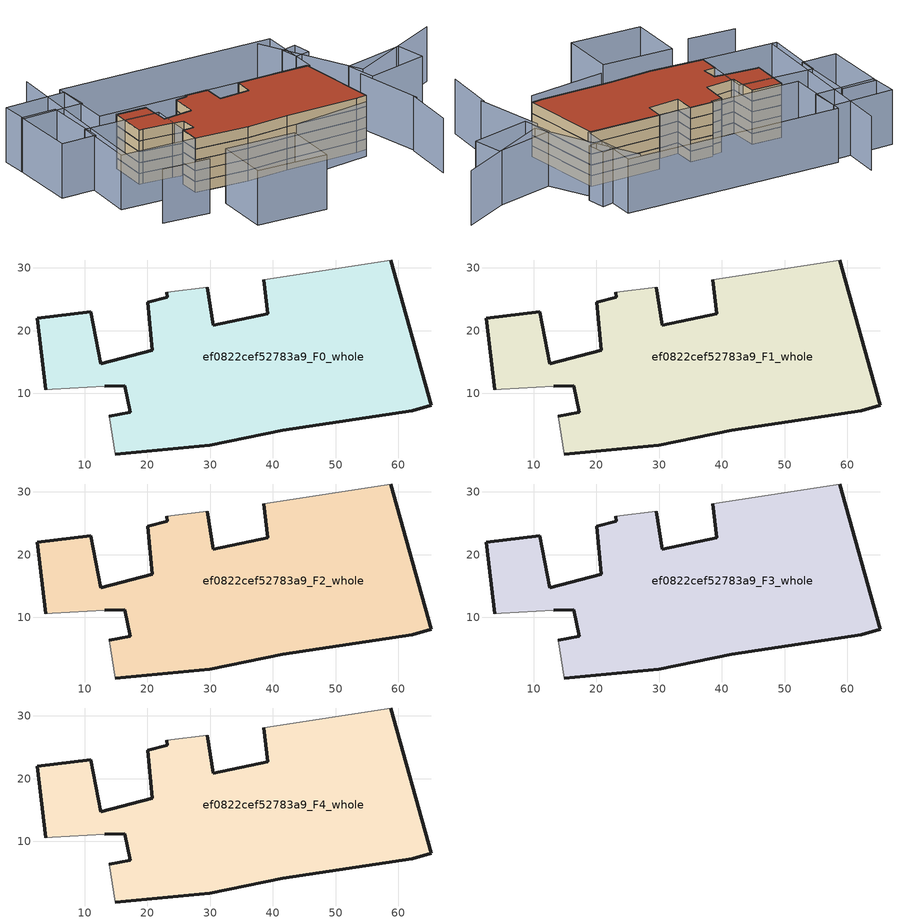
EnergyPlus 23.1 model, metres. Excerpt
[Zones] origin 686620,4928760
ef0822cef52783a9_F0_whole
 floor ground (EU_floor_Construction): 62.19,7.25 65.22,8.09 58.8,31.26 38.54,28.08 39.17,22.72 30.49,20.9 29.56,26.94 23.11,26.13 23.22,25.32 20.05,24.52 20.8,16.86 12.55,14.76 11.03,22.99 2.49,22 3.83,10.56 4.86,10.68 13.21,11.14 16.41,11.24 17.25,7 13.96,6.35 14.89,0.35 29.99,1.72 41.61,4.1 z0
 wall outside (EU_wall_Construction): 58.8,31.26 65.22,8.09 62.19,7.25 41.61,4.1 29.99,1.72 14.89,0.35 / 13.96,6.35 17.25,7 16.41,11.24 13.21,11.14 / 3.83,10.56 2.49,22 11.03,22.99 12.55,14.76 20.8,16.86 20.05,24.52 23.22,25.32 23.11,26.13 / 29.56,26.94 30.49,20.9 39.17,22.72 38.54,28.08 z0:3
 wall adiabatic (EU_wall_Construction): 38.54,28.08 58.8,31.26 / 14.89,0.35 13.96,6.35 / 13.21,11.14 4.86,10.68 3.83,10.56 / 23.11,26.13 29.56,26.94 z0:3
ef0822cef52783a9_F1_whole
 floor to ef0822cef52783a9_F0_whole (EU_floor_Construction): 62.19,7.25 65.22,8.09 58.8,31.26 38.54,28.08 39.17,22.72 30.49,20.9 29.56,26.94 23.11,26.13 23.22,25.32 20.05,24.52 20.8,16.86 12.55,14.76 11.03,22.99 2.49,22 3.83,10.56 4.86,10.68 13.21,11.14 16.41,11.24 17.25,7 13.96,6.35 14.89,0.35 29.99,1.72 41.61,4.1 z3
 wall outside (EU_wall_Construction): 58.8,31.26 65.22,8.09 62.19,7.25 41.61,4.1 29.99,1.72 14.89,0.35 / 13.96,6.35 17.25,7 16.41,11.24 13.21,11.14 / 3.83,10.56 2.49,22 11.03,22.99 12.55,14.76 20.8,16.86 20.05,24.52 23.22,25.32 23.11,26.13 / 29.56,26.94 30.49,20.9 39.17,22.72 38.54,28.08 z3:6
 wall adiabatic (EU_wall_Construction): 38.54,28.08 58.8,31.26 / 14.89,0.35 13.96,6.35 / 13.21,11.14 4.86,10.68 3.83,10.56 / 23.11,26.13 29.56,26.94 z3:6
ef0822cef52783a9_F2_whole
 floor to ef0822cef52783a9_F1_whole (EU_floor_Construction): 62.19,7.25 65.22,8.09 58.8,31.26 38.54,28.08 39.17,22.72 30.49,20.9 29.56,26.94 23.11,26.13 23.22,25.32 20.05,24.52 20.8,16.86 12.55,14.76 11.03,22.99 2.49,22 3.83,10.56 4.86,10.68 13.21,11.14 16.41,11.24 17.25,7 13.96,6.35 14.89,0.35 29.99,1.72 41.61,4.1 z6
 wall outside (EU_wall_Construction): 58.8,31.26 65.22,8.09 62.19,7.25 41.61,4.1 29.99,1.72 14.89,0.35 / 13.96,6.35 17.25,7 16.41,11.24 13.21,11.14 / 3.83,10.56 2.49,22 11.03,22.99 12.55,14.76 20.8,16.86 20.05,24.52 23.22,25.32 23.11,26.13 / 29.56,26.94 30.49,20.9 39.17,22.72 38.54,28.08 z6:9
 wall adiabatic (EU_wall_Construction): 38.54,28.08 58.8,31.26 / 14.89,0.35 13.96,6.35 / 13.21,11.14 4.86,10.68 3.83,10.56 / 23.11,26.13 29.56,26.94 z6:9
ef0822cef52783a9_F3_whole
 floor to ef0822cef52783a9_F2_whole (EU_floor_Construction): 62.19,7.25 65.22,8.09 58.8,31.26 38.54,28.08 39.17,22.72 30.49,20.9 29.56,26.94 23.11,26.13 23.22,25.32 20.05,24.52 20.8,16.86 12.55,14.76 11.03,22.99 2.49,22 3.83,10.56 4.86,10.68 13.21,11.14 16.41,11.24 17.25,7 13.96,6.35 14.89,0.35 29.99,1.72 41.61,4.1 z9
 wall outside (EU_wall_Construction): 58.8,31.26 65.22,8.09 62.19,7.25 41.61,4.1 29.99,1.72 14.89,0.35 / 13.96,6.35 17.25,7 16.41,11.24 13.21,11.14 / 3.83,10.56 2.49,22 11.03,22.99 12.55,14.76 20.8,16.86 20.05,24.52 23.22,25.32 23.11,26.13 / 29.56,26.94 30.49,20.9 39.17,22.72 38.54,28.08 z9:12
 wall adiabatic (EU_wall_Construction): 38.54,28.08 58.8,31.26 / 14.89,0.35 13.96,6.35 / 13.21,11.14 4.86,10.68 3.83,10.56 / 23.11,26.13 29.56,26.94 z9:12
ef0822cef52783a9_F4_whole
 floor to ef0822cef52783a9_F3_whole (EU_floor_Construction): 62.19,7.25 65.22,8.09 58.8,31.26 38.54,28.08 39.17,22.72 30.49,20.9 29.56,26.94 23.11,26.13 23.22,25.32 20.05,24.52 20.8,16.86 12.55,14.76 11.03,22.99 2.49,22 3.83,10.56 4.86,10.68 13.21,11.14 16.41,11.24 17.25,7 13.96,6.35 14.89,0.35 29.99,1.72 41.61,4.1 z12
 wall outside (EU_wall_Construction): 58.8,31.26 65.22,8.09 62.19,7.25 41.61,4.1 29.99,1.72 14.89,0.35 / 13.96,6.35 17.25,7 16.41,11.24 13.21,11.14 / 3.83,10.56 2.49,22 11.03,22.99 12.55,14.76 20.8,16.86 20.05,24.52 23.22,25.32 23.11,26.13 / 29.56,26.94 30.49,20.9 39.17,22.72 38.54,28.08 z12:15
 wall adiabatic (EU_wall_Construction): 38.54,28.08 58.8,31.26 / 14.89,0.35 13.96,6.35 / 13.21,11.14 4.86,10.68 3.83,10.56 / 23.11,26.13 29.56,26.94 z12:15
 roof outside (EU_roof_Construction): 58.8,31.26 65.22,8.09 62.19,7.25 41.61,4.1 29.99,1.72 14.89,0.35 13.96,6.35 17.25,7 16.41,11.24 13.21,11.14 4.86,10.68 3.83,10.56 2.49,22 11.03,22.99 12.55,14.76 20.8,16.86 20.05,24.52 23.22,25.32 23.11,26.13 29.56,26.94 30.49,20.9 39.17,22.72 38.54,28.08 z15
shading: -0.22,-14.1 13.15,-12.81 / 41.84,-1.78 63.57,4.27 / 77.31,-12.8 75.94,2.69 / 76.44,2.05 69.26,20.99 / 96.16,41.46 70.85,23.34 / 70.85,23.34 52.77,48.6 / -10.24,49.77 -5,-1.84 / 19.37,-8.81 39.36,-6.37 / 39.36,-6.37 41.29,-22.21 / 41.29,-22.21 21.3,-24.64 / 21.3,-24.64 19.37,-8.81 / 14.89,0.35 -6.45,-2 / -6.45,-2 -8.5,16.6 / -8.5,16.6 12.84,18.95 / 12.84,18.95 14.89,0.35 / 68.17,26.42 84.57,32.95 / 84.57,32.95 87.78,24.91 / 87.78,24.91 71.38,18.37 / 71.38,18.37 68.17,26.42 / 62.54,38.85 58.48,37.5 / 58.48,37.5 56.83,42.43 / 56.83,42.43 60.89,43.79 / 60.89,43.79 62.54,38.85 / -17.36,10.43 -20.28,29.55 / -20.28,29.55 -10.42,31.06 / -10.42,31.06 -7.5,11.94 / -7.5,11.94 -17.36,10.43 / -2.71,31.67 -20.1,28.53 / -20.1,28.53 -21.58,36.67 / -21.58,36.67 -4.19,39.82 / -4.19,39.82 -2.71,31.67 / -4.58,41.91 56.73,50.33 / 56.73,50.33 59.39,30.94 / 59.39,30.94 -1.92,22.53 / -1.92,22.53 -4.58,41.91 z0:15
[Building]
EU S2 Campaign: North Axis=0; Terrain=City; Solar Distribution=FullExterior
[Site:Location]
Bologna: Latitude=44.5; Longitude=11.25; Time Zone=1; Elevation=37
[SizingPeriod:WeatherFileDays]
AnnualSizingPeriod: Begin Month=1; Begin Day of Month=1; End Month=12; End Day of Month=31; Day of Week for Start Day=Monday; Use Weather File Daylight Saving Period=No; Use Weather File Rain and Snow Indicators=No
[MATERIAL]
EU_InternalMass_Material: Roughness=MediumRough; Thickness=0.1; Conductivity=1; Density=1800; Specific Heat=900; Thermal Absorptance=0.9; Solar Absorptance=0.7; Visible Absorptance=0.7
[MATERIAL:NOMASS] Roughness=MediumRough; Thermal Absorptance=0.9; Solar Absorptance=0.7; Visible Absorptance=0.7
Name | Thermal Resistance
EU_wall_NoMass | 0.905828
EU_roof_NoMass | 0.37593
EU_floor_NoMass | 0.67114
[CONSTRUCTION]
EU_wall_Construction: EU_wall_NoMass
EU_roof_Construction: EU_roof_NoMass
EU_floor_Construction: EU_floor_NoMass
EU_InternalMass_Construction: EU_InternalMass_Material
[ZONE] Type=1; Multiplier=1; Ceiling Height=autocalculate; Floor Area=autocalculate; Part of Total Floor Area=Yes
Name | Volume
ef0822cef52783a9_F0_whole | 3504.04
ef0822cef52783a9_F1_whole; ef0822cef52783a9_F2_whole; ef0822cef52783a9_F3_whole; ef0822cef52783a9_F4_whole | 3504.03
[INTERNALMASS] Construction=EU_InternalMass_Construction; Surface Area=1155.25
Name | Zone or ZoneList
ef0822cef52783a9_F0_whole_EU_InternalMass | ef0822cef52783a9_F0_whole
ef0822cef52783a9_F1_whole_EU_InternalMass | ef0822cef52783a9_F1_whole
ef0822cef52783a9_F2_whole_EU_InternalMass | ef0822cef52783a9_F2_whole
ef0822cef52783a9_F3_whole_EU_InternalMass | ef0822cef52783a9_F3_whole
ef0822cef52783a9_F4_whole_EU_InternalMass | ef0822cef52783a9_F4_whole
[OTHEREQUIPMENT] Fuel Type=Electricity; Design Level Calculation Method=Watts/Area; Power per Zone Floor Area=1; Fraction Latent=0; Fraction Radiant=0; Fraction Lost=0; Carbon Dioxide Generation Rate=0; EndUse Subcategory=EU_Step8_InternalGains
Name | Zone or ZoneList or Space or SpaceList | Schedule
EU_Step8_InternalGain_ef0822cef52783a9_F0_whole_f000 | ef0822cef52783a9_F0_whole | EU_Step8_GainSchedule_ef0822cef52783a9_F0_whole_f000
EU_Step8_InternalGain_ef0822cef52783a9_F1_whole_f000 | ef0822cef52783a9_F1_whole | EU_Step8_GainSchedule_ef0822cef52783a9_F1_whole_f000
EU_Step8_InternalGain_ef0822cef52783a9_F2_whole_f000 | ef0822cef52783a9_F2_whole | EU_Step8_GainSchedule_ef0822cef52783a9_F2_whole_f000
EU_Step8_InternalGain_ef0822cef52783a9_F3_whole_f000 | ef0822cef52783a9_F3_whole | EU_Step8_GainSchedule_ef0822cef52783a9_F3_whole_f000
EU_Step8_InternalGain_ef0822cef52783a9_F4_whole_f000 | ef0822cef52783a9_F4_whole | EU_Step8_GainSchedule_ef0822cef52783a9_F4_whole_f000
[ZONEVENTILATION:DESIGNFLOWRATE] Schedule=EU_AlwaysOn; Design Flow Rate Calculation Method=AirChanges/Hour; Air Changes per Hour=0.73129; Ventilation Type=Natural; Fan Pressure Rise=0; Fan Total Efficiency=1; Constant Term Coefficient=1; Temperature Term Coefficient=0; Velocity Term Coefficient=0; Velocity Squared Term Coefficient=0; Minimum Indoor Temperature=-100; Maximum Indoor Temperature=100; Delta Temperature=-100; Minimum Outdoor Temperature=-100; Maximum Outdoor Temperature=100; Maximum Wind Speed=40
Name | Zone or ZoneList or Space or SpaceList
EU_ConstantAir_ef0822cef52783a9_F0_whole | ef0822cef52783a9_F0_whole
EU_ConstantAir_ef0822cef52783a9_F1_whole | ef0822cef52783a9_F1_whole
EU_ConstantAir_ef0822cef52783a9_F2_whole | ef0822cef52783a9_F2_whole
EU_ConstantAir_ef0822cef52783a9_F3_whole | ef0822cef52783a9_F3_whole
EU_ConstantAir_ef0822cef52783a9_F4_whole | ef0822cef52783a9_F4_whole
[HVACTEMPLATE:THERMOSTAT] Constant Heating Setpoint=20; Constant Cooling Setpoint=50
EU_HeatOnly_ef0822cef52783a9_F0_whole; EU_HeatOnly_ef0822cef52783a9_F1_whole; EU_HeatOnly_ef0822cef52783a9_F2_whole; EU_HeatOnly_ef0822cef52783a9_F3_whole; EU_HeatOnly_ef0822cef52783a9_F4_whole
[HVACTEMPLATE:ZONE:IDEALLOADSAIRSYSTEM] System Availability Schedule=EU_AlwaysOn; Maximum Heating Supply Air Temperature=50; Minimum Cooling Supply Air Temperature=13; Maximum Heating Supply Air Humidity Ratio=0.0156; Minimum Cooling Supply Air Humidity Ratio=0.0077; Heating Limit=NoLimit; Cooling Limit=NoLimit; Heating Availability Schedule=EU_AlwaysOn; Cooling Availability Schedule=EU_CoolingOff; Dehumidification Control Type=ConstantSensibleHeatRatio; Cooling Sensible Heat Ratio=0.7; Dehumidification Setpoint=60; Humidification Control Type=None; Humidification Setpoint=30; Outdoor Air Method=None; Outdoor Air Flow Rate per Person=0.00944; Outdoor Air Flow Rate per Zone Floor Area=0; Outdoor Air Flow Rate per Zone=0; Demand Controlled Ventilation Type=None; Outdoor Air Economizer Type=NoEconomizer; Heat Recovery Type=None; Sensible Heat Recovery Effectiveness=0.7; Latent Heat Recovery Effectiveness=0.65
Name | Template Thermostat
ef0822cef52783a9_F0_whole | EU_HeatOnly_ef0822cef52783a9_F0_whole
ef0822cef52783a9_F1_whole | EU_HeatOnly_ef0822cef52783a9_F1_whole
ef0822cef52783a9_F2_whole | EU_HeatOnly_ef0822cef52783a9_F2_whole
ef0822cef52783a9_F3_whole | EU_HeatOnly_ef0822cef52783a9_F3_whole
ef0822cef52783a9_F4_whole | EU_HeatOnly_ef0822cef52783a9_F4_whole
[SIZING:ZONE] Zone Cooling Design Supply Air Temperature Input Method=SupplyAirTemperature; Zone Cooling Design Supply Air Temperature=13; Zone Heating Design Supply Air Temperature Input Method=SupplyAirTemperature; Zone Heating Design Supply Air Temperature=50; Zone Cooling Design Supply Air Humidity Ratio=0.008; Zone Heating Design Supply Air Humidity Ratio=0.008; Cooling Design Air Flow Method=DesignDay; Cooling Design Air Flow Rate=0; Cooling Minimum Air Flow per Zone Floor Area=0.000762; Cooling Minimum Air Flow=0; Cooling Minimum Air Flow Fraction=0.2; Heating Design Air Flow Method=DesignDay; Heating Design Air Flow Rate=0; Heating Maximum Air Flow per Zone Floor Area=0.002032; Heating Maximum Air Flow=0.141576; Heating Maximum Air Flow Fraction=0.3; Account for Dedicated Outdoor Air System=No; Dedicated Outdoor Air System Control Strategy=NeutralSupplyAir; Dedicated Outdoor Air Low Setpoint Temperature for Design=autosize; Dedicated Outdoor Air High Setpoint Temperature for Design=autosize; Zone Load Sizing Method=Sensible Load Only No Latent Load; Zone Latent Cooling Design Supply Air Humidity Ratio Input Method=HumidityRatioDifference; Zone Cooling Design Supply Air Humidity Ratio Difference=0.005; Zone Latent Heating Design Supply Air Humidity Ratio Input Method=HumidityRatioDifference; Zone Humidification Design Supply Air Humidity Ratio Difference=0.005
ef0822cef52783a9_F0_whole; ef0822cef52783a9_F1_whole; ef0822cef52783a9_F2_whole; ef0822cef52783a9_F3_whole; ef0822cef52783a9_F4_whole
[SCHEDULE:CONSTANT]
Name | Hourly Value
EU_AlwaysOn | 1
EU_CoolingOff | 0
[SCHEDULE:FILE] Column Number=1; Rows to Skip at Top=0; Number of Hours of Data=8760; Column Separator=Comma; Interpolate to Timestep=No; Minutes per Item=60; Adjust Schedule for Daylight Savings=Yes
Name | File
EU_Step8_GainSchedule_ef0822cef52783a9_F0_whole_f000 | ../../schedules/ef0822cef52783a9/ef0822cef52783a9_F0_whole_f000_gain.csv
EU_Step8_GainSchedule_ef0822cef52783a9_F1_whole_f000 | ../../schedules/ef0822cef52783a9/ef0822cef52783a9_F1_whole_f000_gain.csv
EU_Step8_GainSchedule_ef0822cef52783a9_F2_whole_f000 | ../../schedules/ef0822cef52783a9/ef0822cef52783a9_F2_whole_f000_gain.csv
EU_Step8_GainSchedule_ef0822cef52783a9_F3_whole_f000 | ../../schedules/ef0822cef52783a9/ef0822cef52783a9_F3_whole_f000_gain.csv
EU_Step8_GainSchedule_ef0822cef52783a9_F4_whole_f000 | ../../schedules/ef0822cef52783a9/ef0822cef52783a9_F4_whole_f000_gain.csv
